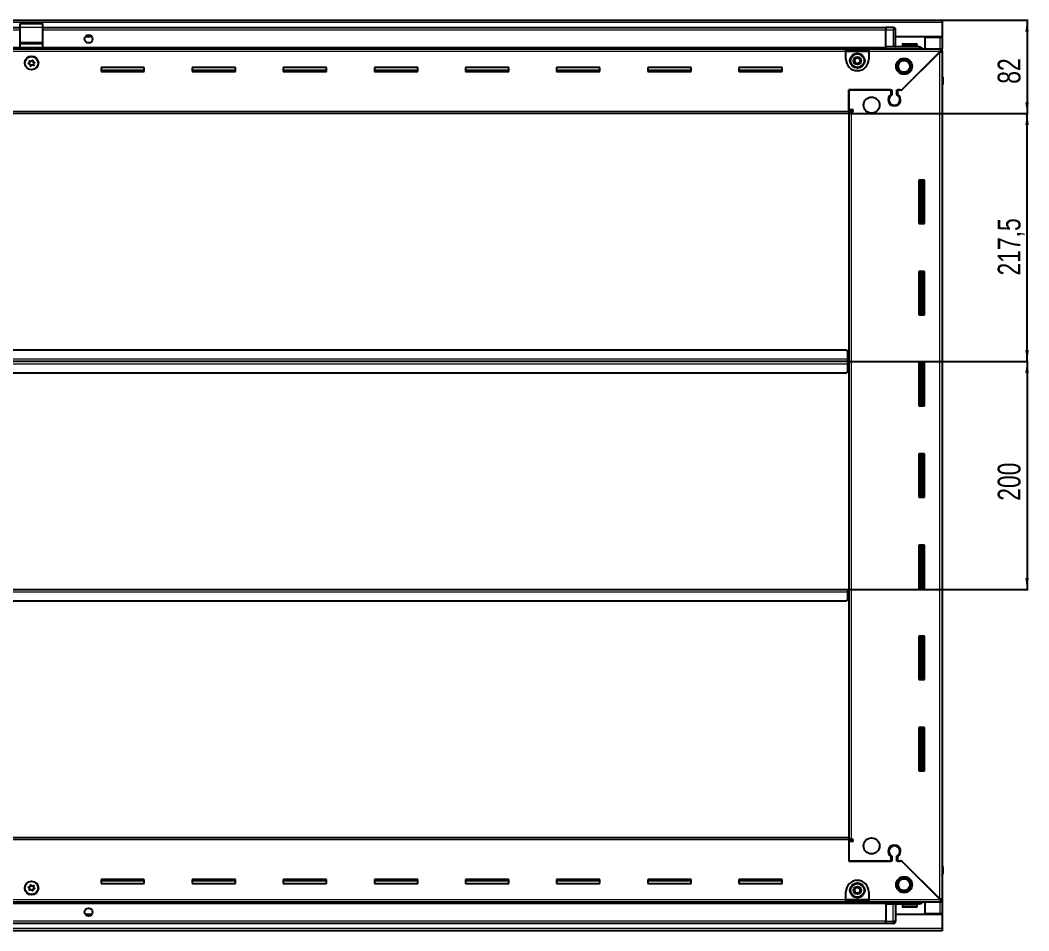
# Model space of a CAD drawing. Header units: millimetres. Extents: x 1132 to 6463, y -573 to 2028.
# Drawn here: x 5577 to 6463, y 1048 to 1847 of the extents above; entities that cross this region are included whole.
import ezdxf

# ---------------------------------------------------------------- set-up
doc = ezdxf.new("R2010")
doc.units = ezdxf.units.MM
doc.layers.add('FORMAT', color=7, linetype='Continuous')
doc.styles.add('SLDTEXTSTYLE0', font='TXT', dxfattribs={"width": 0.75})
doc.dimstyles.new('SLDDIMSTYLE0', dxfattribs={"dimtxt": 20, "dimasz": 10, "dimexe": 0, "dimexo": 0.0625, "dimgap": 5, "dimtad": 2, "dimdec": 1, "dimrnd": 1e-09, "dimzin": 12, "dimdsep": 46, "dimtxsty": 'SLDTEXTSTYLE0', "dimsah": 1, "dimcen": 0.09, "dimadec": 0, "dimazin": 3, "dimtfac": 1, "dimtofl": 0, "dimtmove": 0, "dimatfit": 3, "dimfxl": 0, "dimfrac": 2, "dimtolj": 1, "dimtzin": 12, "dimarcsym": 0})

# ---------------------------------------------------------------- blocks, each defined once
blk = doc.blocks.new('_D_6')
at = {"layer": 'FORMAT'}
for p, q in [((6386.89, 1846.6), (6462.38, 1846.6)), ((6461.38, 1846.6), (6461.38, 1764.6)), ((6304.89, 1764.6), (6462.38, 1764.6))]:
    blk.add_line(p, q, dxfattribs=at)
for points in [[(6461.38, 1846.6), (6459.84, 1836.6), (6462.92, 1836.6)], [(6461.38, 1764.6), (6462.92, 1774.6), (6459.84, 1774.6)]]:
    blk.add_solid(points, dxfattribs=at)
at = {"layer": 'FORMAT', "insert": (6435.6, 1790.83), "char_height": 20, "attachment_point": 1, "rotation": 90, "style": 'SLDTEXTSTYLE0'}
blk.add_mtext('82', dxfattribs=at)
blk = doc.blocks.new('_D_7')
at = {"layer": 'FORMAT'}
for p, q in [((6304.89, 1764.6), (6462.38, 1764.6)), ((6461.38, 1547.1), (6461.38, 1764.6)), ((6303.89, 1547.1), (6462.38, 1547.1))]:
    blk.add_line(p, q, dxfattribs=at)
for points in [[(6461.38, 1764.6), (6459.84, 1754.6), (6462.92, 1754.6)], [(6461.38, 1547.1), (6462.92, 1557.1), (6459.84, 1557.1)]]:
    blk.add_solid(points, dxfattribs=at)
at = {"layer": 'FORMAT', "insert": (6435.6, 1622.6), "char_height": 20, "attachment_point": 1, "rotation": 90, "style": 'SLDTEXTSTYLE0'}
blk.add_mtext('217,5', dxfattribs=at)
blk = doc.blocks.new('_D_8')
at = {"layer": 'FORMAT'}
for p, q in [((6303.89, 1547.1), (6462.38, 1547.1)), ((6461.38, 1547.1), (6461.38, 1347.1)), ((6303.89, 1347.1), (6462.38, 1347.1))]:
    blk.add_line(p, q, dxfattribs=at)
for points in [[(6461.38, 1547.1), (6459.84, 1537.1), (6462.92, 1537.1)], [(6461.38, 1347.1), (6462.92, 1357.1), (6459.84, 1357.1)]]:
    blk.add_solid(points, dxfattribs=at)
at = {"layer": 'FORMAT', "insert": (6435.6, 1424.94), "char_height": 20, "attachment_point": 1, "rotation": 90, "style": 'SLDTEXTSTYLE0'}
blk.add_mtext('200', dxfattribs=at)

msp = doc.modelspace()

# ---------------------------------------------------------------- linework, layer by layer
at = {"color": 7, "linetype": 'Continuous', "lineweight": 25}
for p, q in [((4787.88, 1846.6), (6386.88, 1846.6)), ((5577.38, 1843.6), (5597.38, 1843.6)), ((5577.38, 1840.34), (5577.38, 1843.6)), ((5597.38, 1840.34), (5597.38, 1843.6)), ((6386.88, 1846.6), (6386.88, 1844.5)), ((6386.88, 1844.5), (6386.88, 1832.1)), ((5577.38, 1839.95), (4837.38, 1839.95)), ((5577.38, 1827.19), (5577.38, 1840.34)), ((5597.38, 1827.19), (5597.38, 1840.34)), ((6337.38, 1839.95), (5597.38, 1839.95)), ((6337.38, 1840.1), (6337.38, 1840.1)), ((6343.88, 1840.1), (6337.38, 1840.1)), ((6343.88, 1840.1), (6337.38, 1840.1)), ((6337.38, 1840.1), (6337.38, 1838.1)), ((6337.38, 1823.1), (6337.38, 1838.1)), ((6345.88, 1838.1), (6345.88, 1838.1)), ((6345.88, 1823.1), (6345.88, 1838.1)), ((5577.38, 1826.1), (5577.38, 1827.19)), ((5577.38, 1826.1), (5597.38, 1826.1)), ((5577.38, 1822.6), (5577.38, 1826.1)), ((5597.38, 1826.1), (5597.38, 1827.19)), ((5597.38, 1822.6), (5597.38, 1826.1)), ((5640.25, 1832.1), (5634.51, 1832.1)), ((6386.88, 1832.1), (6345.88, 1832.1)), ((6351.88, 1825), (6351.88, 1823.1)), ((6352.68, 1825.8), (6364.08, 1825.8)), ((6364.88, 1823.1), (6364.88, 1825)), ((6371.88, 1821.35), (6371.88, 1831.6)), ((6371.88, 1831.6), (6384.78, 1831.6)), ((6384.78, 1831.6), (6386.88, 1831.6)), ((6385.38, 1831.6), (6385.38, 1832.1)), ((6386.88, 1831.6), (6386.88, 1832.1)), ((6386.88, 1831.6), (6386.88, 1821.35)), ((4837.38, 1821.95), (6337.38, 1821.95)), ((4872.38, 1821.35), (6302.38, 1821.35)), ((5577.38, 1822.6), (5597.38, 1822.6)), ((5581.38, 1822.6), (5581.38, 1821.95)), ((5583.88, 1821.95), (5583.88, 1822.6)), ((5590.88, 1821.95), (5590.88, 1822.6)), ((5593.38, 1821.95), (5593.38, 1822.6)), ((6302.38, 1819.25), (6302.38, 1821.35)), ((6302.38, 1821.35), (6322.38, 1821.35)), ((6302.38, 1819.85), (6322.38, 1819.85)), ((6302.38, 1812.35), (6302.38, 1819.25)), ((6322.38, 1821.35), (6385.88, 1821.35)), ((6322.38, 1821.35), (6322.38, 1819.25)), ((6322.38, 1819.25), (6322.38, 1812.35)), ((6337.38, 1823.1), (6337.38, 1822.6)), ((6366.38, 1823.1), (6337.38, 1823.1)), ((6384.78, 1818.75), (6350.68, 1784.65)), ((6351.38, 1785.35), (6385.28, 1819.25)), ((6385.38, 1819.35), (6386.88, 1819.35)), ((6385.88, 1819.85), (6385.88, 1821.35)), ((6385.88, 1821.35), (6386.88, 1821.35)), ((6385.88, 1819.85), (6386.88, 1819.85)), ((6386.88, 1819.85), (6386.88, 1821.35)), ((6386.88, 1819.85), (6386.88, 1819.35)), ((6386.88, 1819.35), (6386.88, 1074.85)), ((5686.38, 1805.1), (5648.38, 1805.1)), ((5648.38, 1805.1), (5648.38, 1801.6)), ((5686.38, 1802.35), (5648.38, 1802.35)), ((5648.38, 1801.6), (5686.38, 1801.6)), ((5686.38, 1801.6), (5686.38, 1805.1)), ((5766.38, 1805.1), (5728.38, 1805.1)), ((5728.38, 1805.1), (5728.38, 1801.6)), ((5766.38, 1802.35), (5728.38, 1802.35)), ((5728.38, 1801.6), (5766.38, 1801.6)), ((5766.38, 1801.6), (5766.38, 1805.1)), ((5846.38, 1805.1), (5808.38, 1805.1)), ((5808.38, 1805.1), (5808.38, 1801.6)), ((5846.38, 1802.35), (5808.38, 1802.35)), ((5808.38, 1801.6), (5846.38, 1801.6)), ((5846.38, 1801.6), (5846.38, 1805.1)), ((5926.38, 1805.1), (5888.38, 1805.1)), ((5888.38, 1805.1), (5888.38, 1801.6)), ((5926.38, 1802.35), (5888.38, 1802.35)), ((5888.38, 1801.6), (5926.38, 1801.6)), ((5926.38, 1801.6), (5926.38, 1805.1)), ((6006.38, 1805.1), (5968.38, 1805.1)), ((5968.38, 1805.1), (5968.38, 1801.6)), ((6006.38, 1802.35), (5968.38, 1802.35)), ((5968.38, 1801.6), (6006.38, 1801.6)), ((6006.38, 1801.6), (6006.38, 1805.1)), ((6086.38, 1805.1), (6048.38, 1805.1)), ((6048.38, 1805.1), (6048.38, 1801.6)), ((6086.38, 1802.35), (6048.38, 1802.35)), ((6048.38, 1801.6), (6086.38, 1801.6)), ((6086.38, 1801.6), (6086.38, 1805.1)), ((6166.38, 1805.1), (6128.38, 1805.1)), ((6128.38, 1805.1), (6128.38, 1801.6)), ((6166.38, 1802.35), (6128.38, 1802.35)), ((6128.38, 1801.6), (6166.38, 1801.6)), ((6166.38, 1801.6), (6166.38, 1805.1)), ((6246.38, 1805.1), (6208.38, 1805.1)), ((6208.38, 1805.1), (6208.38, 1801.6)), ((6246.38, 1802.35), (6208.38, 1802.35)), ((6208.38, 1801.6), (6246.38, 1801.6)), ((6246.38, 1801.6), (6246.38, 1805.1)), ((6386.88, 1797.93), (6386.88, 1797.93)), ((6386.88, 1790.1), (6387.38, 1790.1)), ((6387.23, 1104.1), (6387.23, 1790.1)), ((6387.38, 1796.6), (6387.38, 1790.1)), ((6387.38, 1790.1), (6387.38, 1796.6)), ((6387.38, 1790.1), (6387.38, 1790.1)), ((6387.38, 1790.1), (6387.38, 1790.1)), ((6304.88, 1785.35), (6342.58, 1785.35)), ((6304.88, 1766.7), (6304.88, 1785.35)), ((6304.88, 1785.35), (6304.88, 1768.1)), ((6341.88, 1785.35), (6304.88, 1785.35)), ((6341.88, 1785.35), (6341.88, 1781.46)), ((6342.58, 1785.35), (6342.58, 1781.07)), ((6347.18, 1785.35), (6351.38, 1785.35)), ((6347.18, 1781.07), (6347.18, 1785.35)), ((6349.98, 1785.35), (6347.88, 1785.35)), ((6347.88, 1781.46), (6347.88, 1785.35)), ((6350.68, 1784.65), (6349.98, 1785.35)), ((6346.88, 1772.49), (6346.88, 1771.73)), ((6304.88, 1764.6), (4869.88, 1764.6)), ((6304.88, 1768.1), (6307.73, 1768.1)), ((6306.88, 1767.1), (6304.88, 1767.1)), ((6304.88, 1766.7), (6304.88, 1764.6)), ((6304.88, 1766.1), (6306.98, 1766.1)), ((6304.88, 1764.6), (6304.88, 1129.6)), ((6306.88, 1766.1), (6306.88, 1767.1)), ((6307.73, 1766.1), (6306.98, 1766.1)), ((6366.38, 1706.1), (6366.38, 1668.1)), ((6371.38, 1706.1), (6366.38, 1706.1)), ((6367.4, 1706.1), (6367.4, 1668.1)), ((6367.44, 1706.1), (6367.44, 1668.1)), ((6369.23, 1706.1), (6369.23, 1668.1)), ((6371.38, 1668.1), (6371.38, 1706.1)), ((6366.38, 1668.1), (6371.38, 1668.1)), ((6366.38, 1626.1), (6366.38, 1588.1)), ((6371.38, 1626.1), (6366.38, 1626.1)), ((6367.4, 1626.1), (6367.4, 1588.1)), ((6367.44, 1626.1), (6367.44, 1588.1)), ((6369.23, 1626.1), (6369.23, 1588.1)), ((6371.38, 1588.1), (6371.38, 1626.1)), ((6366.38, 1588.1), (6371.38, 1588.1)), ((6302.88, 1557.1), (4871.88, 1557.1)), ((6303.88, 1556.1), (6302.88, 1557.1)), ((6303.88, 1549.2), (6303.88, 1556.1)), ((6304.13, 1549.95), (6303.88, 1549.95)), ((6304.13, 1547.1), (6304.13, 1549.95)), ((6303.88, 1547.1), (4870.88, 1547.1)), ((6303.88, 1549.2), (6303.88, 1547.1)), ((6303.88, 1547.1), (6303.88, 1545)), ((6303.88, 1538.1), (6303.88, 1545)), ((6303.88, 1544.25), (6304.13, 1544.25)), ((6304.88, 1547.1), (6304.13, 1547.1)), ((6304.13, 1544.25), (6304.13, 1547.1)), ((6366.38, 1546.1), (6366.38, 1508.1)), ((6371.38, 1546.1), (6366.38, 1546.1)), ((6367.4, 1546.1), (6367.4, 1508.1)), ((6367.44, 1546.1), (6367.44, 1508.1)), ((6369.23, 1546.1), (6369.23, 1508.1)), ((6371.38, 1508.1), (6371.38, 1546.1)), ((4871.88, 1537.1), (6302.88, 1537.1)), ((6302.88, 1537.1), (6303.88, 1538.1)), ((6366.38, 1508.1), (6371.38, 1508.1)), ((6366.38, 1466.1), (6366.38, 1428.1)), ((6371.38, 1466.1), (6366.38, 1466.1)), ((6367.4, 1466.1), (6367.4, 1428.1)), ((6367.44, 1466.1), (6367.44, 1428.1)), ((6369.23, 1466.1), (6369.23, 1428.1)), ((6371.38, 1428.1), (6371.38, 1466.1)), ((6366.38, 1428.1), (6371.38, 1428.1)), ((6366.38, 1386.1), (6366.38, 1348.1)), ((6371.38, 1386.1), (6366.38, 1386.1)), ((6367.4, 1386.1), (6367.4, 1348.1)), ((6367.44, 1386.1), (6367.44, 1348.1)), ((6369.23, 1386.1), (6369.23, 1348.1)), ((6371.38, 1348.1), (6371.38, 1386.1)), ((4870.88, 1347.1), (6303.88, 1347.1)), ((6303.88, 1347.1), (6303.88, 1345)), ((6304.13, 1344.25), (6304.13, 1347.1)), ((6304.13, 1347.1), (6304.88, 1347.1)), ((6366.38, 1348.1), (6371.38, 1348.1)), ((6302.88, 1337.1), (6303.88, 1338.1)), ((6303.88, 1338.1), (6303.88, 1345)), ((6303.88, 1344.25), (6304.13, 1344.25)), ((4871.88, 1337.1), (6302.88, 1337.1)), ((6366.38, 1306.1), (6366.38, 1268.1)), ((6371.38, 1306.1), (6366.38, 1306.1)), ((6367.4, 1306.1), (6367.4, 1268.1)), ((6367.44, 1306.1), (6367.44, 1268.1)), ((6369.23, 1306.1), (6369.23, 1268.1)), ((6371.38, 1268.1), (6371.38, 1306.1)), ((6366.38, 1268.1), (6371.38, 1268.1)), ((6366.38, 1226.1), (6366.38, 1188.1)), ((6371.38, 1226.1), (6366.38, 1226.1)), ((6367.4, 1226.1), (6367.4, 1188.1)), ((6367.44, 1226.1), (6367.44, 1188.1)), ((6369.23, 1226.1), (6369.23, 1188.1)), ((6371.38, 1188.1), (6371.38, 1226.1)), ((6366.38, 1188.1), (6371.38, 1188.1)), ((4869.88, 1129.6), (6304.88, 1129.6)), ((6304.88, 1129.6), (6304.88, 1127.5)), ((6306.98, 1128.1), (6304.88, 1128.1)), ((6304.88, 1127.5), (6304.88, 1108.85)), ((6304.88, 1127.1), (6306.88, 1127.1)), ((6304.88, 1126.1), (6304.88, 1108.85)), ((6307.73, 1126.1), (6304.88, 1126.1)), ((6306.88, 1127.1), (6306.88, 1128.1)), ((6306.98, 1128.1), (6307.73, 1128.1)), ((6346.88, 1122.48), (6346.88, 1121.72)), ((6342.58, 1108.85), (6304.88, 1108.85)), ((6304.88, 1108.85), (6341.88, 1108.85)), ((6341.88, 1112.74), (6341.88, 1108.85)), ((6342.58, 1113.14), (6342.58, 1108.85)), ((6347.18, 1108.85), (6347.18, 1113.14)), ((6351.38, 1108.85), (6347.18, 1108.85)), ((6347.88, 1108.85), (6347.88, 1112.74)), ((6347.88, 1108.85), (6349.98, 1108.85)), ((6349.98, 1108.85), (6350.68, 1109.55)), ((6350.68, 1109.55), (6384.78, 1075.45)), ((6385.28, 1074.95), (6351.38, 1108.85)), ((6386.88, 1104.1), (6387.38, 1104.1)), ((6387.38, 1104.1), (6387.38, 1104.1)), ((6387.38, 1097.6), (6387.38, 1104.1)), ((6387.38, 1104.1), (6387.38, 1097.6)), ((5686.38, 1092.6), (5648.38, 1092.6)), ((5648.38, 1092.6), (5648.38, 1089.1)), ((5648.38, 1091.85), (5686.38, 1091.85)), ((5686.38, 1089.1), (5686.38, 1092.6)), ((5766.38, 1092.6), (5728.38, 1092.6)), ((5728.38, 1092.6), (5728.38, 1089.1)), ((5728.38, 1091.85), (5766.38, 1091.85)), ((5766.38, 1089.1), (5766.38, 1092.6)), ((5846.38, 1092.6), (5808.38, 1092.6)), ((5808.38, 1092.6), (5808.38, 1089.1)), ((5808.38, 1091.85), (5846.38, 1091.85)), ((5846.38, 1089.1), (5846.38, 1092.6)), ((5926.38, 1092.6), (5888.38, 1092.6)), ((5888.38, 1092.6), (5888.38, 1089.1)), ((5888.38, 1091.85), (5926.38, 1091.85)), ((5926.38, 1089.1), (5926.38, 1092.6)), ((6006.38, 1092.6), (5968.38, 1092.6)), ((5968.38, 1092.6), (5968.38, 1089.1)), ((5968.38, 1091.85), (6006.38, 1091.85)), ((6006.38, 1089.1), (6006.38, 1092.6)), ((6086.38, 1092.6), (6048.38, 1092.6)), ((6048.38, 1092.6), (6048.38, 1089.1)), ((6048.38, 1091.85), (6086.38, 1091.85)), ((6086.38, 1089.1), (6086.38, 1092.6)), ((6166.38, 1092.6), (6128.38, 1092.6)), ((6128.38, 1092.6), (6128.38, 1089.1)), ((6128.38, 1091.85), (6166.38, 1091.85)), ((6166.38, 1089.1), (6166.38, 1092.6)), ((6246.38, 1092.6), (6208.38, 1092.6)), ((6208.38, 1092.6), (6208.38, 1089.1)), ((6208.38, 1091.85), (6246.38, 1091.85)), ((6246.38, 1089.1), (6246.38, 1092.6)), ((5648.38, 1089.1), (5686.38, 1089.1)), ((5728.38, 1089.1), (5766.38, 1089.1)), ((5808.38, 1089.1), (5846.38, 1089.1)), ((5888.38, 1089.1), (5926.38, 1089.1)), ((5968.38, 1089.1), (6006.38, 1089.1)), ((6048.38, 1089.1), (6086.38, 1089.1)), ((6128.38, 1089.1), (6166.38, 1089.1)), ((6208.38, 1089.1), (6246.38, 1089.1)), ((6302.38, 1074.95), (6302.38, 1081.85)), ((6322.38, 1081.85), (6322.38, 1074.95)), ((6337.38, 1072.25), (4837.38, 1072.25)), ((6302.38, 1072.85), (4872.38, 1072.85)), ((6302.38, 1072.85), (6302.38, 1074.95)), ((6322.38, 1074.35), (6302.38, 1074.35)), ((6322.38, 1072.85), (6302.38, 1072.85)), ((6322.38, 1074.95), (6322.38, 1072.85)), ((6385.88, 1072.85), (6322.38, 1072.85)), ((6337.38, 1071.1), (6337.38, 1071.6)), ((6371.88, 1062.6), (6371.88, 1072.85)), ((6385.38, 1074.85), (6386.88, 1074.85)), ((6385.88, 1074.35), (6385.88, 1072.85)), ((6386.88, 1074.35), (6385.88, 1074.35)), ((6386.88, 1072.85), (6385.88, 1072.85)), ((6386.88, 1074.85), (6386.88, 1074.35)), ((6386.88, 1074.35), (6386.88, 1072.85)), ((6386.88, 1072.85), (6386.88, 1062.6)), ((6366.38, 1071.1), (6337.38, 1071.1)), ((6337.38, 1071.1), (6337.38, 1056.1)), ((6345.88, 1071.1), (6345.88, 1056.1)), ((6351.88, 1071.1), (6351.88, 1069.2)), ((6359.67, 1068.4), (6352.68, 1068.4)), ((6364.08, 1068.4), (6359.67, 1068.4)), ((6364.88, 1069.2), (6364.88, 1071.1)), ((4837.38, 1054.25), (6337.38, 1054.25)), ((5634.51, 1062.1), (5640.25, 1062.1)), ((6337.38, 1054.1), (6337.38, 1056.1)), ((6343.88, 1054.1), (6337.38, 1054.1)), ((6337.38, 1054.1), (6337.38, 1054.1)), ((6337.38, 1054.1), (6337.38, 1054.1)), ((6343.88, 1054.1), (6337.38, 1054.1)), ((6345.2, 1054.6), (6345.2, 1054.6)), ((6345.88, 1062.1), (6386.88, 1062.1)), ((6384.78, 1062.6), (6371.88, 1062.6)), ((6386.88, 1062.6), (6384.78, 1062.6)), ((6385.38, 1062.1), (6385.38, 1062.6)), ((6386.88, 1062.1), (6386.88, 1062.6)), ((6386.88, 1062.1), (6386.88, 1049.7)), ((6386.88, 1047.6), (4787.88, 1047.6)), ((6386.88, 1049.7), (6386.88, 1047.6))]:
    msp.add_line(p, q, dxfattribs=at)
at = {"color": 8, "linetype": 'Continuous', "lineweight": 18}
for p, q in [((6386.88, 1844.5), (4787.88, 1844.5)), ((5577.38, 1837.95), (4837.38, 1837.95)), ((5577.38, 1840.34), (5597.38, 1840.34)), ((6337.38, 1837.95), (5597.38, 1837.95)), ((6337.38, 1838.1), (6343.88, 1838.1)), ((6343.88, 1840.1), (6343.88, 1838.1)), ((6345.88, 1838.1), (6343.88, 1838.1)), ((6343.88, 1838.1), (6343.88, 1823.1)), ((5577.38, 1827.19), (5597.38, 1827.19)), ((6351.88, 1825), (6364.88, 1825)), ((6384.78, 1832.1), (6384.78, 1831.6)), ((6384.78, 1831.6), (6384.78, 1821.35)), ((5577.38, 1822.6), (4837.38, 1822.6)), ((6337.38, 1821.37), (4837.38, 1821.37)), ((6302.38, 1819.25), (4872.38, 1819.25)), ((5583.38, 1821.95), (5583.38, 1822.6)), ((5591.38, 1821.95), (5591.38, 1822.6)), ((6337.38, 1822.6), (5597.38, 1822.6)), ((6302.38, 1819.25), (6322.38, 1819.25)), ((6385.28, 1819.25), (6322.38, 1819.25)), ((6384.78, 1075.45), (6384.78, 1818.75)), ((6386.88, 1796.6), (6387.38, 1796.6)), ((4869.88, 1766.7), (6304.88, 1766.7)), ((6306.98, 1766.1), (6306.98, 1128.1)), ((6368.64, 1668.1), (6368.64, 1706.1)), ((6369.88, 1668.1), (6369.88, 1706.1)), ((6368.64, 1588.1), (6368.64, 1626.1)), ((6369.88, 1588.1), (6369.88, 1626.1)), ((6303.88, 1549.2), (4870.88, 1549.2)), ((4870.88, 1545), (6303.88, 1545)), ((6368.64, 1508.1), (6368.64, 1546.1)), ((6369.88, 1508.1), (6369.88, 1546.1)), ((6368.64, 1428.1), (6368.64, 1466.1)), ((6369.88, 1428.1), (6369.88, 1466.1)), ((6368.64, 1348.1), (6368.64, 1386.1)), ((6369.88, 1348.1), (6369.88, 1386.1)), ((4870.88, 1345), (6303.88, 1345)), ((6368.64, 1268.1), (6368.64, 1306.1)), ((6369.88, 1268.1), (6369.88, 1306.1)), ((6368.64, 1188.1), (6368.64, 1226.1)), ((6369.88, 1188.1), (6369.88, 1226.1)), ((6304.88, 1127.5), (4869.88, 1127.5)), ((6386.88, 1097.6), (6387.38, 1097.6)), ((4837.38, 1072.84), (6337.38, 1072.84)), ((4837.38, 1071.6), (6337.38, 1071.6)), ((4872.38, 1074.95), (6302.38, 1074.95)), ((6322.38, 1074.95), (6302.38, 1074.95)), ((6322.38, 1074.95), (6385.28, 1074.95)), ((6384.78, 1072.85), (6384.78, 1062.6)), ((6343.88, 1056.1), (6343.88, 1071.1)), ((6359.85, 1069.2), (6351.88, 1069.2)), ((6364.88, 1069.2), (6359.85, 1069.2)), ((4837.38, 1056.25), (6337.38, 1056.25)), ((6337.38, 1056.1), (6343.88, 1056.1)), ((6345.88, 1056.1), (6343.88, 1056.1)), ((6343.88, 1054.1), (6343.88, 1056.1)), ((6384.78, 1062.6), (6384.78, 1062.1)), ((6386.88, 1049.7), (4787.88, 1049.7))]:
    msp.add_line(p, q, dxfattribs=at)
at = {"color": 7, "linetype": 'Continuous', "lineweight": 25}
for centre, radius in [((5637.38, 1830.1), 3.5), ((6312.38, 1811.1), 6.5), ((5587.38, 1809.1), 6), ((5587.38, 1808.95), 5.79), ((5587.38, 1808.95), 1.85), ((6312.38, 1811.1), 3.46), ((6353.38, 1806.1), 7), ((6353.38, 1806.1), 6.02), ((6353.38, 1806.1), 5.1), ((6324.88, 1772.1), 7), ((6324.88, 1122.1), 7), ((5587.38, 1085.1), 6), ((5587.38, 1085.25), 5.79), ((6312.38, 1083.1), 6.5), ((6353.38, 1088.1), 7), ((6353.38, 1088.1), 6.03), ((6353.38, 1088.1), 5.1), ((5587.38, 1085.25), 1.85), ((6312.38, 1083.1), 3.46), ((5637.38, 1064.1), 3.5)]:
    msp.add_circle(centre, radius, dxfattribs=at)
at = {"color": 8, "linetype": 'Continuous', "lineweight": 18}
for centre in [(6312.38, 1811.1), (6312.38, 1083.1)]:
    msp.add_circle(centre, 5.7, dxfattribs=at)
at = {"color": 7, "linetype": 'Continuous', "lineweight": 25}
for centre, radius, start, end in [((6343.88, 1838.1), 2, 0, 90), ((6343.88, 1838.1), 2, 0, 90), ((6352.68, 1825), 0.8, 90, 180), ((6364.08, 1825), 0.8, 0, 90), ((6346.08, 1823.3), 0.2, 180, 270), ((6312.38, 1812.35), 10, 180, 270), ((6312.38, 1811.1), 2.5, 160.11158, 220.11158), ((6312.38, 1811.1), 2.5, 100.11158, 160.11158), ((6312.38, 1811.1), 2.5, 220.11158, 280.11158), ((6312.38, 1811.1), 2.5, 40.11158, 100.11158), ((6312.38, 1812.35), 10, 270, 0), ((6312.38, 1811.1), 2.5, 280.11158, 340.11158), ((6312.38, 1811.1), 2.5, 340.11158, 40.11158), ((6385.38, 1796.6), 2, 0, 41.40962), ((6344.88, 1776.85), 5.5, 123.05573, 56.94427), ((6344.88, 1776.85), 4.8, 118.63099, 61.36901), ((6307.73, 1767.1), 1, 270, 90), ((6307.73, 1127.1), 1, 270, 90), ((6344.88, 1117.35), 5.5, 303.05573, 236.94427), ((6344.88, 1117.35), 4.8, 298.63099, 241.36901), ((6312.38, 1081.85), 10, 90, 180), ((6312.38, 1081.85), 10, 0, 90), ((6385.38, 1097.6), 2, 318.57492, 360), ((6385.38, 1097.6), 2, 318.59038, 0), ((6312.38, 1083.1), 2.5, 147.04236, 207.04236), ((6312.38, 1083.1), 2.5, 207.04236, 267.04236), ((6312.38, 1083.1), 2.5, 87.04236, 147.04236), ((6312.38, 1083.1), 2.5, 267.04236, 327.04236), ((6312.38, 1083.1), 2.5, 27.04236, 87.04236), ((6312.38, 1083.1), 2.5, 327.04236, 27.04236), ((6346.08, 1070.9), 0.2, 90, 180), ((6352.68, 1069.2), 0.8, 180, 270), ((6364.08, 1069.2), 0.8, 270, 0), ((6343.88, 1056.1), 2, 270, 0), ((6343.88, 1056.1), 2, 270, 288.58003), ((6343.88, 1056.1), 2, 303.94202, 311.40962), ((6343.88, 1056.1), 2, 311.40962, 360)]:
    msp.add_arc(centre, radius, start, end, dxfattribs=at)
for points, knots in [([(6337.38, 1823.1), (6337.38, 1823.07), (6337.38, 1822.99), (6337.38, 1822.37), (6337.38, 1821.79), (6337.38, 1821.4), (6337.38, 1821.37)], [0, 0, 0, 0, 0.3242788, 0.6485576, 0.9728365, 1, 1, 1, 1]), ([(6369.59, 1821.35), (6369.47, 1821.55), (6369.09, 1822.2), (6367.93, 1822.91), (6366.9, 1823.04), (6366.38, 1823.1)], [0, 0, 0, 0, 0.18225, 0.591125, 1, 1, 1, 1]), ([(6384.78, 1818.75), (6385.03, 1818.8), (6385.52, 1818.89), (6386.17, 1819.02), (6386.63, 1819.15), (6386.85, 1819.27), (6386.87, 1819.33), (6386.88, 1819.35)], [0, 0, 0, 0, 0.230255, 0.448522, 0.666786, 0.88505, 1, 1, 1, 1]), ([(6385.88, 1821.35), (6385.83, 1821.33), (6385.74, 1821.28), (6385.61, 1820.88), (6385.48, 1820.32), (6385.37, 1819.75), (6385.3, 1819.38), (6385.28, 1819.25)], [0, 0, 0, 0, 0.230255, 0.448522, 0.666786, 0.88505, 1, 1, 1, 1]), ([(5585.49, 1811.03), (5585.49, 1811.02), (5585.47, 1810.99), (5585.46, 1810.94), (5585.47, 1810.79), (5585.57, 1810.42), (5585.71, 1809.89), (5585.54, 1809.28), (5585.18, 1808.91), (5584.88, 1808.66), (5584.7, 1808.5), (5584.65, 1808.42), (5584.64, 1808.38), (5584.64, 1808.35), (5584.66, 1808.32), (5584.71, 1808.27), (5584.96, 1808.18), (5585.43, 1808.07), (5586.06, 1807.76), (5586.32, 1807.09), (5586.38, 1806.62), (5586.45, 1806.36), (5586.49, 1806.31), (5586.52, 1806.29), (5586.55, 1806.28), (5586.58, 1806.29), (5586.62, 1806.3), (5586.69, 1806.35), (5586.86, 1806.5), (5587.13, 1806.77), (5587.53, 1807.09), (5588.16, 1807.2), (5588.67, 1807.01), (5589.03, 1806.88), (5589.18, 1806.86), (5589.24, 1806.87), (5589.27, 1806.88), (5589.29, 1806.92), (5589.3, 1806.97), (5589.29, 1807.12), (5589.19, 1807.49), (5589.05, 1808.01), (5589.22, 1808.62), (5589.58, 1809), (5589.88, 1809.25), (5590.05, 1809.41), (5590.1, 1809.49), (5590.12, 1809.53), (5590.11, 1809.56), (5590.1, 1809.59), (5590.04, 1809.63), (5589.79, 1809.73), (5589.33, 1809.84), (5588.69, 1810.15), (5588.44, 1810.81), (5588.38, 1811.29), (5588.31, 1811.54), (5588.26, 1811.6), (5588.24, 1811.62), (5588.21, 1811.63), (5588.17, 1811.62), (5588.13, 1811.6), (5588.06, 1811.56), (5587.89, 1811.41), (5587.63, 1811.14), (5587.22, 1810.82), (5586.6, 1810.71), (5586.09, 1810.89), (5585.72, 1811.03), (5585.58, 1811.05), (5585.52, 1811.04), (5585.5, 1811.03), (5585.49, 1811.03)], [0, 0, 0, 0, 0.002009, 0.00442, 0.009365, 0.025528, 0.067705, 0.095786, 0.124646, 0.150342, 0.160519, 0.163394, 0.165697, 0.167245, 0.168874, 0.17077, 0.178606, 0.211994, 0.249994, 0.287995, 0.321383, 0.329219, 0.331115, 0.332744, 0.334292, 0.336217, 0.338535, 0.341318, 0.349662, 0.375358, 0.404217, 0.432298, 0.474475, 0.490639, 0.496669, 0.49844, 0.5, 0.502009, 0.50442, 0.509365, 0.525528, 0.567705, 0.595786, 0.624646, 0.650342, 0.660519, 0.663394, 0.665697, 0.667245, 0.668874, 0.67077, 0.678606, 0.711994, 0.749994, 0.787995, 0.821383, 0.829219, 0.831115, 0.832744, 0.834292, 0.836217, 0.838535, 0.841318, 0.849662, 0.875358, 0.904217, 0.932298, 0.974475, 0.990639, 0.996669, 0.99844, 1, 1, 1, 1]), ([(6309.54, 1810.6), (6309.58, 1810.72), (6309.78, 1811.28), (6310.12, 1812.21), (6310.4, 1812.99), (6310.52, 1813.31)], [0, 0, 0, 0, 0.133125, 0.637099, 1, 1, 1, 1]), ([(6311.4, 1808.39), (6311.06, 1808.78), (6310.44, 1809.52), (6309.82, 1810.26), (6309.54, 1810.6)], [0, 0, 0, 0, 0.534686, 1, 1, 1, 1]), ([(6310.52, 1813.31), (6311.03, 1813.4), (6311.98, 1813.57), (6312.92, 1813.74), (6313.36, 1813.82)], [0, 0, 0, 0, 0.534686, 1, 1, 1, 1]), ([(6314.24, 1808.9), (6313.73, 1808.81), (6312.78, 1808.64), (6311.84, 1808.47), (6311.4, 1808.39)], [0, 0, 0, 0, 0.534686, 1, 1, 1, 1]), ([(6313.36, 1813.82), (6313.69, 1813.42), (6314.31, 1812.69), (6314.93, 1811.95), (6315.22, 1811.61)], [0, 0, 0, 0, 0.5346859, 1, 1, 1, 1]), ([(6315.22, 1811.61), (6315.1, 1811.29), (6314.82, 1810.51), (6314.48, 1809.58), (6314.28, 1809.01), (6314.24, 1808.9)], [0, 0, 0, 0, 0.362901, 0.866875, 1, 1, 1, 1]), ([(5585.49, 1083.18), (5585.5, 1083.18), (5585.53, 1083.16), (5585.59, 1083.16), (5585.73, 1083.18), (5586.09, 1083.32), (5586.6, 1083.5), (5587.22, 1083.39), (5587.63, 1083.07), (5587.9, 1082.79), (5588.08, 1082.63), (5588.16, 1082.59), (5588.21, 1082.58), (5588.24, 1082.59), (5588.26, 1082.61), (5588.31, 1082.66), (5588.38, 1082.92), (5588.44, 1083.39), (5588.69, 1084.06), (5589.33, 1084.37), (5589.79, 1084.48), (5590.04, 1084.57), (5590.1, 1084.62), (5590.11, 1084.65), (5590.12, 1084.68), (5590.11, 1084.71), (5590.09, 1084.75), (5590.04, 1084.82), (5589.87, 1084.97), (5589.57, 1085.21), (5589.22, 1085.58), (5589.05, 1086.19), (5589.19, 1086.72), (5589.29, 1087.1), (5589.3, 1087.25), (5589.28, 1087.3), (5589.26, 1087.33), (5589.23, 1087.35), (5589.17, 1087.35), (5589.03, 1087.33), (5588.67, 1087.19), (5588.16, 1087.01), (5587.53, 1087.12), (5587.13, 1087.44), (5586.85, 1087.72), (5586.68, 1087.88), (5586.59, 1087.92), (5586.55, 1087.93), (5586.52, 1087.92), (5586.49, 1087.9), (5586.45, 1087.84), (5586.38, 1087.59), (5586.32, 1087.11), (5586.06, 1086.45), (5585.43, 1086.14), (5584.96, 1086.03), (5584.71, 1085.93), (5584.66, 1085.89), (5584.64, 1085.86), (5584.64, 1085.83), (5584.65, 1085.79), (5584.67, 1085.76), (5584.72, 1085.69), (5584.88, 1085.54), (5585.18, 1085.3), (5585.54, 1084.92), (5585.71, 1084.31), (5585.57, 1083.79), (5585.47, 1083.41), (5585.46, 1083.26), (5585.47, 1083.21), (5585.49, 1083.19), (5585.49, 1083.18)], [0, 0, 0, 0, 0.002009, 0.00442, 0.009365, 0.025528, 0.067705, 0.095786, 0.124646, 0.150342, 0.160519, 0.163394, 0.165697, 0.167245, 0.168874, 0.17077, 0.178606, 0.211994, 0.249994, 0.287995, 0.321383, 0.329219, 0.331115, 0.332744, 0.334292, 0.336217, 0.338535, 0.341318, 0.349662, 0.375358, 0.404217, 0.432298, 0.474475, 0.490639, 0.496669, 0.49844, 0.5, 0.502009, 0.50442, 0.509365, 0.525528, 0.567705, 0.595786, 0.624646, 0.650342, 0.660519, 0.663394, 0.665697, 0.667245, 0.668874, 0.67077, 0.678606, 0.711994, 0.749994, 0.787995, 0.821383, 0.829219, 0.831115, 0.832744, 0.834292, 0.836217, 0.838535, 0.841318, 0.849662, 0.875358, 0.904217, 0.932298, 0.974475, 0.990639, 0.996669, 0.99844, 1, 1, 1, 1]), ([(6309.49, 1083.25), (6309.78, 1083.69), (6310.3, 1084.5), (6310.82, 1085.3), (6311.07, 1085.68)], [0, 0, 0, 0, 0.5346859, 1, 1, 1, 1]), ([(6310.81, 1080.68), (6310.57, 1081.14), (6310.13, 1082), (6309.7, 1082.86), (6309.49, 1083.25)], [0, 0, 0, 0, 0.534686, 1, 1, 1, 1]), ([(6313.69, 1080.53), (6313.35, 1080.55), (6312.52, 1080.59), (6311.53, 1080.64), (6310.93, 1080.68), (6310.81, 1080.68)], [0, 0, 0, 0, 0.362901, 0.866875, 1, 1, 1, 1]), ([(6311.07, 1085.68), (6311.19, 1085.67), (6311.79, 1085.64), (6312.78, 1085.59), (6313.6, 1085.54), (6313.95, 1085.53)], [0, 0, 0, 0, 0.1331247, 0.6370994, 1, 1, 1, 1]), ([(6315.26, 1082.96), (6314.98, 1082.52), (6314.46, 1081.71), (6313.93, 1080.91), (6313.69, 1080.53)], [0, 0, 0, 0, 0.534686, 1, 1, 1, 1]), ([(6313.95, 1085.53), (6314.18, 1085.07), (6314.62, 1084.21), (6315.06, 1083.35), (6315.26, 1082.96)], [0, 0, 0, 0, 0.534686, 1, 1, 1, 1]), ([(6337.38, 1071.1), (6337.38, 1071.14), (6337.38, 1071.22), (6337.38, 1071.84), (6337.38, 1072.41), (6337.38, 1072.81), (6337.38, 1072.84)], [0, 0, 0, 0, 0.324279, 0.648558, 0.972836, 1, 1, 1, 1]), ([(6369.59, 1072.85), (6369.47, 1072.65), (6369.09, 1072.01), (6367.93, 1071.3), (6366.9, 1071.17), (6366.38, 1071.1)], [0, 0, 0, 0, 0.1822499, 0.5911249, 1, 1, 1, 1]), ([(6386.88, 1074.85), (6386.85, 1074.9), (6386.8, 1074.99), (6386.41, 1075.12), (6385.85, 1075.25), (6385.27, 1075.37), (6384.9, 1075.43), (6384.78, 1075.45)], [0, 0, 0, 0, 0.230255, 0.448522, 0.666786, 0.88505, 1, 1, 1, 1]), ([(6385.28, 1074.95), (6385.32, 1074.7), (6385.41, 1074.21), (6385.55, 1073.57), (6385.68, 1073.1), (6385.79, 1072.88), (6385.85, 1072.86), (6385.88, 1072.85)], [0, 0, 0, 0, 0.2302553, 0.4485219, 0.6667858, 0.8850496, 1, 1, 1, 1])]:
    msp.add_open_spline(points, degree=3, knots=knots, dxfattribs=at)
at = {"color": 8, "linetype": 'Continuous', "lineweight": 18}
for points in [[(6366.38, 1823.1), (6366.38, 1823.06), (6366.38, 1822.99), (6366.38, 1822.55), (6366.38, 1822.09), (6366.38, 1821.68), (6366.38, 1821.41), (6366.38, 1821.35)], [(6366.38, 1071.1), (6366.38, 1071.15), (6366.38, 1071.22), (6366.38, 1071.66), (6366.38, 1072.11), (6366.38, 1072.53), (6366.38, 1072.8), (6366.38, 1072.85)]]:
    msp.add_open_spline(points, degree=3, knots=[0, 0, 0, 0, 0.3597529, 0.5534142, 0.7511852, 0.9489563, 1, 1, 1, 1], dxfattribs=at)
at = {"color": 7, "linetype": 'Continuous', "lineweight": 25}
for points in [[(6384.78, 1818.75), (6384.86, 1818.8), (6385.01, 1818.9), (6385.21, 1819.05), (6385.35, 1819.2), (6385.37, 1819.3), (6385.38, 1819.35)], [(6385.88, 1819.85), (6385.83, 1819.85), (6385.73, 1819.83), (6385.58, 1819.69), (6385.43, 1819.49), (6385.33, 1819.33), (6385.28, 1819.25)], [(6385.38, 1074.85), (6385.37, 1074.9), (6385.35, 1075), (6385.21, 1075.15), (6385.01, 1075.3), (6384.86, 1075.4), (6384.78, 1075.45)], [(6385.28, 1074.95), (6385.33, 1074.88), (6385.43, 1074.72), (6385.58, 1074.52), (6385.73, 1074.38), (6385.83, 1074.36), (6385.88, 1074.35)]]:
    msp.add_open_spline(points, degree=3, dxfattribs=at)

# ---------------------------------------------------------------- dimensions: what is measured, and where the dimension line sits
at = {"layer": 'FORMAT'}
for base, p1, p2, picture, middle in [((6461.38, 1764.6), (6386.88, 1846.6), (6304.88, 1764.6), '_D_6', (6461.38, 1805.6)), ((6461.38, 1764.6), (6303.88, 1547.1), (6304.88, 1764.6), '_D_7', (6461.38, 1655.85)), ((6461.38, 1347.1), (6303.88, 1547.1), (6303.88, 1347.1), '_D_8', (6461.38, 1447.1))]:
    dim = msp.add_linear_dim(base=base, p1=p1, p2=p2, angle=90, dimstyle='SLDDIMSTYLE0', dxfattribs=at)
    dim.commit()
    dim.dimension.update_dxf_attribs({"geometry": picture, "text_midpoint": middle, "dimtype": 160})

doc.saveas('drawing.dxf')
